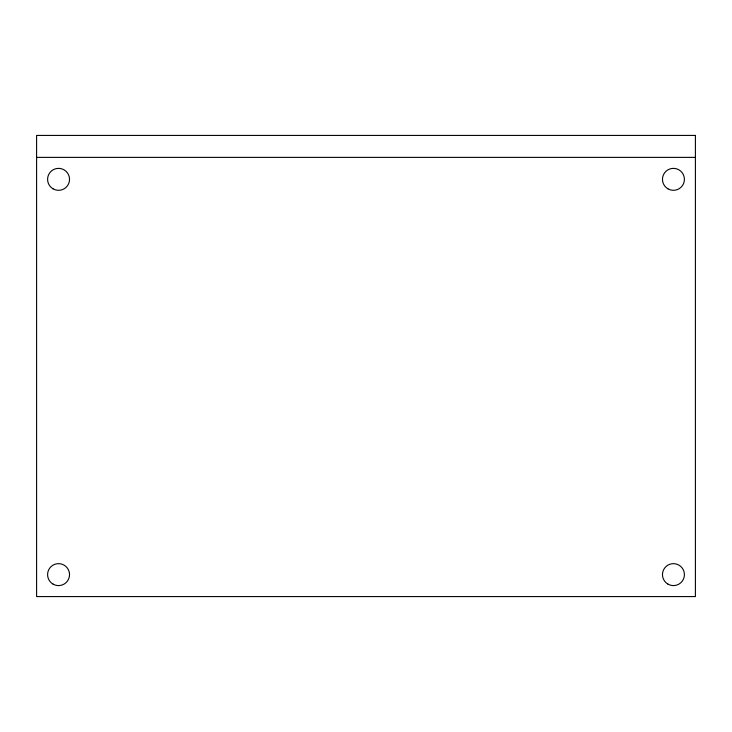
<?xml version="1.0" encoding="UTF-8"?>
<svg xmlns="http://www.w3.org/2000/svg" width="732" height="732" viewBox="0 0 732 732"><rect width="100%" height="100%" fill="white"/><g stroke="black" fill="none" stroke-linecap="round" stroke-linejoin="round"><path stroke-width="1.1" d="M36.6 157.38L695.4 157.38M695.4 135.42L36.6 135.42L36.6 596.58L695.4 596.58L695.4 135.42M667.95 188.847A10.98 10.98 0 0 0 684.42 179.34A10.98 10.98 0 0 0 667.95 169.833A10.98 10.98 0 0 0 667.95 188.847M667.95 584.127A10.98 10.98 0 0 0 684.42 574.62A10.98 10.98 0 0 0 667.95 565.113A10.98 10.98 0 0 0 667.95 584.127M53.07 584.127A10.98 10.98 0 0 0 69.54 574.62A10.98 10.98 0 0 0 53.07 565.113A10.98 10.98 0 0 0 53.07 584.127M53.07 188.847A10.98 10.98 0 0 0 69.54 179.34A10.98 10.98 0 0 0 53.07 169.833A10.98 10.98 0 0 0 53.07 188.847"/></g></svg>
